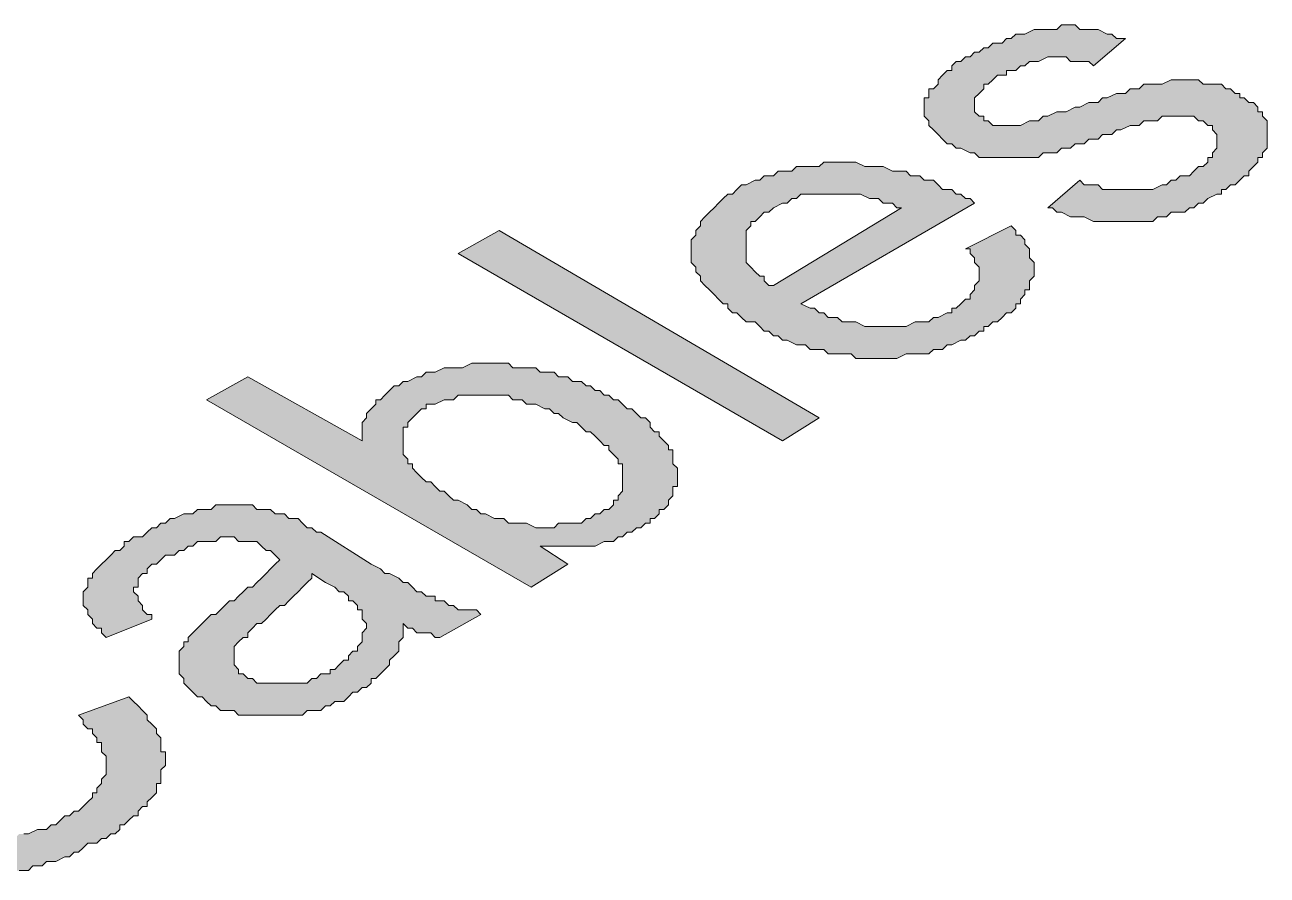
# Model space of a CAD drawing. Header units: inches. Extents: x -430764 to 256483, y 7374 to 217374.
# Drawn here: x 128917 to 134520, y 53164 to 56999 of the extents above; entities that cross this region are included whole.
import ezdxf

# ---------------------------------------------------------------- set-up
doc = ezdxf.new("R2010")
doc.units = ezdxf.units.IN
doc.header["$MEASUREMENT"] = 0
doc.layers.add('Background Stuff', color=252, linetype='Continuous', lineweight=5)
doc.layers.add('Layer 1', color=7, linetype='Continuous')

# ---------------------------------------------------------------- blocks, each defined once
blk = doc.blocks.new('block 3')
at = {"layer": 'Layer 1'}
h = blk.add_hatch(color=255, dxfattribs=at)
h.dxf.hatch_style = 2
h.paths.add_polyline_path([(790.514, -649.953), (791.235, -649.335), (791.339, -649.438), (791.442, -649.438), (791.648, -649.438), (791.751, -649.541), (791.854, -649.541), (791.957, -649.541), (792.164, -649.541), (792.268, -649.541), (792.37, -649.541), (792.474, -649.541), (792.575, -649.541), (792.678, -649.541), (792.783, -649.541), (792.885, -649.541), (793.091, -649.438), (793.195, -649.438), (793.297, -649.335), (793.4, -649.335), (793.504, -649.232), (793.606, -649.232), (793.71, -649.232), (793.812, -649.129), (793.916, -649.025), (794.02, -649.025), (794.123, -648.923), (794.123, -648.819), (794.226, -648.819), (794.226, -648.717), (794.327, -648.613), (794.327, -648.51), (794.327, -648.407), (794.327, -648.304), (794.226, -648.201), (794.226, -648.098), (794.123, -648.098), (794.02, -647.995), (793.916, -647.995), (793.812, -647.891), (793.71, -647.891), (793.606, -647.891), (793.4, -647.891), (793.297, -647.891), (793.195, -647.891), (793.091, -647.891), (792.988, -647.995), (792.783, -647.995), (792.678, -647.995), (792.575, -648.098), (792.37, -648.098), (792.164, -648.201), (792.061, -648.201), (791.957, -648.304), (791.751, -648.304), (791.648, -648.407), (791.442, -648.407), (791.339, -648.51), (791.133, -648.51), (791.029, -648.613), (790.927, -648.613), (790.823, -648.613), (790.72, -648.717), (790.618, -648.717), (790.514, -648.717), (790.412, -648.717), (790.308, -648.819), (790.206, -648.819), (789.999, -648.819), (789.896, -648.819), (789.793, -648.819), (789.587, -648.819), (789.484, -648.819), (789.38, -648.819), (789.277, -648.819), (789.071, -648.819), (788.969, -648.819), (788.865, -648.717), (788.762, -648.717), (788.556, -648.613), (788.452, -648.613), (788.35, -648.51), (788.246, -648.51), (788.143, -648.407), (788.041, -648.304), (787.937, -648.201), (787.835, -648.098), (787.835, -647.995), (787.73, -647.891), (787.73, -647.788), (787.73, -647.686), (787.73, -647.582), (787.73, -647.479), (787.835, -647.479), (787.835, -647.376), (787.835, -647.274), (787.937, -647.274), (788.041, -647.169), (788.041, -647.067), (788.143, -646.964), (788.246, -646.861), (788.35, -646.861), (788.35, -646.758), (788.452, -646.655), (788.556, -646.655), (788.658, -646.553), (788.762, -646.553), (788.865, -646.448), (788.969, -646.448), (789.071, -646.346), (789.174, -646.346), (789.277, -646.242), (789.484, -646.242), (789.587, -646.14), (789.69, -646.14), (789.793, -646.037), (789.896, -646.037), (789.999, -646.037), (790.206, -645.934), (790.308, -645.934), (790.412, -645.934), (790.618, -645.934), (790.72, -645.934), (790.823, -645.83), (791.029, -645.83), (791.133, -645.83), (791.235, -645.934), (791.339, -645.934), (791.442, -645.934), (791.546, -645.934), (791.648, -645.934), (791.854, -646.037), (791.957, -646.037), (792.061, -646.14), (792.164, -646.14), (792.268, -646.14), (791.546, -646.758), (791.442, -646.655), (791.339, -646.655), (791.133, -646.655), (791.029, -646.655), (790.927, -646.553), (790.823, -646.553), (790.618, -646.553), (790.514, -646.553), (790.308, -646.655), (790.206, -646.655), (790.101, -646.655), (789.999, -646.758), (789.896, -646.758), (789.793, -646.861), (789.587, -646.861), (789.587, -646.964), (789.38, -646.964), (789.277, -647.067), (789.174, -647.169), (789.071, -647.169), (789.071, -647.274), (788.969, -647.376), (788.865, -647.479), (788.865, -647.582), (788.865, -647.686), (788.865, -647.788), (788.969, -647.891), (789.071, -647.891), (789.071, -647.995), (789.174, -647.995), (789.277, -648.098), (789.484, -648.098), (789.587, -648.098), (789.793, -648.098), (789.896, -648.098), (790.101, -647.995), (790.206, -647.995), (790.308, -647.995), (790.412, -647.891), (790.514, -647.891), (790.72, -647.788), (790.927, -647.788), (791.133, -647.686), (791.235, -647.686), (791.442, -647.582), (791.648, -647.582), (791.751, -647.479), (791.854, -647.479), (792.061, -647.376), (792.164, -647.376), (792.268, -647.376), (792.37, -647.274), (792.474, -647.274), (792.575, -647.274), (792.678, -647.169), (792.783, -647.169), (792.885, -647.169), (792.988, -647.169), (793.091, -647.169), (793.297, -647.067), (793.4, -647.067), (793.504, -647.067), (793.71, -647.067), (793.812, -647.067), (793.916, -647.067), (794.02, -647.169), (794.123, -647.169), (794.226, -647.169), (794.432, -647.169), (794.533, -647.274), (794.639, -647.274), (794.74, -647.376), (794.845, -647.376), (794.845, -647.479), (794.946, -647.479), (795.051, -647.582), (795.152, -647.582), (795.255, -647.686), (795.255, -647.788), (795.359, -647.788), (795.359, -647.891), (795.462, -647.995), (795.462, -648.098), (795.462, -648.201), (795.462, -648.304), (795.462, -648.407), (795.462, -648.51), (795.462, -648.613), (795.359, -648.717), (795.359, -648.819), (795.255, -648.819), (795.255, -648.923), (795.152, -649.025), (795.051, -649.129), (795.051, -649.232), (794.946, -649.232), (794.845, -649.335), (794.74, -649.438), (794.639, -649.438), (794.533, -649.541), (794.432, -649.541), (794.432, -649.645), (794.327, -649.645), (794.123, -649.746), (794.02, -649.852), (793.916, -649.852), (793.812, -649.953), (793.71, -649.953), (793.606, -650.057), (793.4, -650.057), (793.297, -650.057), (793.195, -650.159), (793.091, -650.159), (792.988, -650.159), (792.885, -650.263), (792.678, -650.263), (792.575, -650.263), (792.474, -650.263), (792.268, -650.263), (792.164, -650.263), (792.061, -650.263), (791.957, -650.263), (791.751, -650.263), (791.648, -650.263), (791.546, -650.263), (791.339, -650.159), (791.235, -650.159), (791.133, -650.159), (791.029, -650.159), (790.823, -650.057), (790.72, -650.057), (790.618, -649.953)])
h = blk.add_hatch(color=255, dxfattribs=at)
h.dxf.hatch_style = 2
h.paths.add_polyline_path([(784.33, -651.706), (787.216, -649.953), (787.113, -649.953), (787.01, -649.852), (786.803, -649.852), (786.7, -649.746), (786.597, -649.746), (786.494, -649.746), (786.288, -649.645), (786.185, -649.645), (786.081, -649.645), (785.979, -649.645), (785.875, -649.645), (785.772, -649.645), (785.566, -649.645), (785.464, -649.645), (785.359, -649.645), (785.258, -649.645), (785.052, -649.645), (784.947, -649.645), (784.845, -649.746), (784.742, -649.746), (784.639, -649.852), (784.536, -649.852), (784.33, -649.953), (784.226, -650.057), (784.123, -650.057), (784.02, -650.159), (783.917, -650.263), (783.815, -650.263), (783.815, -650.365), (783.711, -650.469), (783.711, -650.572), (783.711, -650.675), (783.711, -650.778), (783.711, -650.881), (783.711, -650.983), (783.711, -651.087), (783.711, -651.19), (783.815, -651.294), (783.917, -651.396), (784.02, -651.5), (784.123, -651.5), (784.123, -651.603), (784.226, -651.706)])
h.paths.add_polyline_path([(788.658, -650.881), (789.69, -650.365), (789.793, -650.469), (789.793, -650.572), (789.896, -650.572), (789.999, -650.675), (789.999, -650.778), (790.101, -650.881), (790.101, -650.983), (790.101, -651.087), (790.206, -651.19), (790.206, -651.294), (790.206, -651.396), (790.206, -651.5), (790.101, -651.603), (790.101, -651.706), (790.101, -651.809), (789.999, -651.809), (789.999, -651.912), (789.896, -652.016), (789.896, -652.118), (789.793, -652.118), (789.793, -652.221), (789.69, -652.323), (789.587, -652.323), (789.484, -652.429), (789.38, -652.53), (789.277, -652.53), (789.174, -652.634), (789.071, -652.634), (789.071, -652.736), (788.969, -652.736), (788.865, -652.84), (788.762, -652.84), (788.658, -652.942), (788.556, -652.942), (788.35, -653.045), (788.246, -653.045), (788.143, -653.149), (788.041, -653.149), (787.937, -653.149), (787.835, -653.252), (787.629, -653.252), (787.523, -653.252), (787.422, -653.252), (787.319, -653.252), (787.113, -653.355), (787.01, -653.355), (786.907, -653.355), (786.803, -653.355), (786.597, -653.355), (786.392, -653.355), (786.288, -653.355), (786.185, -653.355), (786.081, -653.252), (785.875, -653.252), (785.772, -653.252), (785.669, -653.252), (785.566, -653.252), (785.464, -653.149), (785.258, -653.149), (785.154, -653.149), (785.052, -653.045), (784.947, -653.045), (784.845, -653.045), (784.639, -652.942), (784.536, -652.942), (784.433, -652.84), (784.33, -652.84), (784.226, -652.736), (784.123, -652.736), (784.02, -652.634), (783.917, -652.53), (783.711, -652.53), (783.609, -652.429), (783.504, -652.323), (783.402, -652.323), (783.298, -652.221), (783.298, -652.118), (783.196, -652.118), (783.092, -652.016), (782.99, -651.912), (782.887, -651.809), (782.783, -651.706), (782.681, -651.603), (782.681, -651.5), (782.577, -651.396), (782.577, -651.294), (782.475, -651.19), (782.475, -651.087), (782.475, -650.983), (782.475, -650.881), (782.475, -650.778), (782.475, -650.675), (782.577, -650.572), (782.577, -650.469), (782.681, -650.365), (782.681, -650.263), (782.783, -650.159), (782.887, -650.057), (782.99, -649.953), (783.092, -649.852), (783.196, -649.746), (783.298, -649.645), (783.402, -649.645), (783.504, -649.541), (783.609, -649.438), (783.711, -649.438), (783.917, -649.335), (784.02, -649.335), (784.123, -649.232), (784.226, -649.232), (784.33, -649.232), (784.433, -649.129), (784.536, -649.129), (784.742, -649.129), (784.845, -649.025), (784.947, -649.025), (785.052, -649.025), (785.258, -649.025), (785.359, -649.025), (785.464, -648.923), (785.669, -648.923), (785.772, -648.923), (785.875, -648.923), (785.979, -648.923), (786.081, -648.923), (786.185, -648.923), (786.392, -649.025), (786.494, -649.025), (786.597, -649.025), (786.7, -649.025), (786.803, -649.025), (787.01, -649.129), (787.113, -649.129), (787.216, -649.129), (787.319, -649.129), (787.422, -649.232), (787.629, -649.232), (787.73, -649.335), (787.835, -649.335), (787.937, -649.335), (788.041, -649.438), (788.143, -649.541), (788.35, -649.541), (788.452, -649.645), (788.556, -649.645), (788.658, -649.746), (788.762, -649.746), (788.865, -649.852), (784.947, -652.118), (785.154, -652.221), (785.258, -652.221), (785.359, -652.323), (785.464, -652.323), (785.566, -652.429), (785.772, -652.429), (785.875, -652.53), (785.979, -652.53), (786.081, -652.53), (786.185, -652.53), (786.392, -652.634), (786.494, -652.634), (786.597, -652.634), (786.7, -652.634), (786.803, -652.634), (786.907, -652.634), (787.113, -652.634), (787.216, -652.634), (787.319, -652.634), (787.523, -652.53), (787.629, -652.53), (787.73, -652.53), (787.835, -652.53), (787.937, -652.429), (788.041, -652.429), (788.246, -652.323), (788.35, -652.323), (788.35, -652.221), (788.452, -652.221), (788.556, -652.118), (788.658, -652.016), (788.762, -652.016), (788.762, -651.912), (788.865, -651.809), (788.865, -651.706), (788.969, -651.603), (788.969, -651.5), (788.969, -651.396), (788.969, -651.294), (788.865, -651.19), (788.865, -651.087), (788.762, -650.983), (788.762, -650.881)])
h = blk.add_hatch(color=255, dxfattribs=at)
h.dxf.hatch_style = 2
h.paths.add_polyline_path([(784.536, -655.211), (777.217, -650.983), (778.144, -650.469), (785.359, -654.695)])
h = blk.add_hatch(color=255, dxfattribs=at)
h.dxf.hatch_style = 2
h.paths.add_polyline_path([(777.012, -656.448), (777.113, -656.55), (777.217, -656.55), (777.423, -656.654), (777.526, -656.756), (777.629, -656.756), (777.732, -656.86), (777.836, -656.86), (778.042, -656.963), (778.144, -656.963), (778.248, -656.963), (778.351, -657.066), (778.455, -657.066), (778.557, -657.066), (778.661, -657.066), (778.763, -657.066), (778.969, -657.169), (779.071, -657.169), (779.176, -657.169), (779.382, -657.169), (779.484, -657.066), (779.588, -657.066), (779.69, -657.066), (779.897, -657.066), (780, -657.066), (780.104, -656.963), (780.206, -656.963), (780.31, -656.86), (780.412, -656.86), (780.515, -656.756), (780.619, -656.756), (780.721, -656.654), (780.721, -656.55), (780.825, -656.55), (780.825, -656.448), (780.927, -656.345), (780.927, -656.241), (780.927, -656.138), (780.927, -656.035), (780.927, -655.933), (780.927, -655.829), (780.927, -655.727), (780.825, -655.727), (780.825, -655.622), (780.721, -655.52), (780.619, -655.416), (780.619, -655.313), (780.515, -655.313), (780.412, -655.211), (780.31, -655.107), (780.206, -655.004), (780.104, -655.004), (780, -654.9), (779.897, -654.798), (779.794, -654.798), (779.588, -654.695), (779.484, -654.592), (779.382, -654.592), (779.278, -654.489), (779.176, -654.489), (778.969, -654.386), (778.865, -654.386), (778.763, -654.386), (778.661, -654.283), (778.557, -654.283), (778.455, -654.283), (778.351, -654.18), (778.144, -654.18), (778.042, -654.18), (777.938, -654.18), (777.836, -654.18), (777.629, -654.18), (777.526, -654.18), (777.32, -654.18), (777.217, -654.18), (777.113, -654.283), (777.012, -654.283), (776.907, -654.283), (776.701, -654.386), (776.6, -654.386), (776.494, -654.386), (776.494, -654.489), (776.393, -654.489), (776.288, -654.592), (776.187, -654.695), (776.084, -654.798), (776.084, -654.9), (775.98, -654.9), (775.98, -655.004), (775.98, -655.107), (775.98, -655.211), (775.98, -655.313), (775.98, -655.416), (775.98, -655.52), (776.084, -655.622), (776.084, -655.727), (776.187, -655.727), (776.187, -655.829), (776.288, -655.933), (776.393, -656.035), (776.494, -656.138), (776.6, -656.138), (776.701, -656.241), (776.806, -656.345), (776.907, -656.345)])
h.paths.add_polyline_path([(779.69, -657.993), (778.865, -658.51), (771.547, -654.283), (772.475, -653.768), (775.052, -655.211), (775.052, -655.107), (775.052, -655.004), (775.052, -654.9), (775.052, -654.798), (775.155, -654.695), (775.155, -654.592), (775.259, -654.489), (775.361, -654.386), (775.361, -654.283), (775.465, -654.283), (775.567, -654.18), (775.671, -654.077), (775.773, -653.973), (775.878, -653.973), (775.98, -653.871), (776.084, -653.871), (776.288, -653.768), (776.393, -653.768), (776.494, -653.664), (776.6, -653.664), (776.701, -653.664), (776.907, -653.561), (777.012, -653.561), (777.217, -653.561), (777.32, -653.561), (777.526, -653.458), (777.629, -653.458), (777.732, -653.458), (777.938, -653.458), (778.042, -653.458), (778.144, -653.458), (778.351, -653.458), (778.455, -653.561), (778.557, -653.561), (778.763, -653.561), (778.865, -653.561), (778.969, -653.561), (779.071, -653.664), (779.278, -653.664), (779.382, -653.664), (779.484, -653.768), (779.588, -653.768), (779.69, -653.768), (779.794, -653.871), (780, -653.871), (780.104, -653.973), (780.206, -653.973), (780.31, -654.077), (780.412, -654.077), (780.515, -654.18), (780.619, -654.18), (780.721, -654.283), (780.825, -654.283), (780.927, -654.386), (781.031, -654.489), (781.134, -654.489), (781.238, -654.592), (781.34, -654.695), (781.442, -654.695), (781.546, -654.798), (781.546, -654.9), (781.648, -655.004), (781.753, -655.004), (781.753, -655.107), (781.855, -655.211), (781.959, -655.313), (781.959, -655.416), (782.062, -655.416), (782.062, -655.52), (782.062, -655.622), (782.062, -655.727), (782.165, -655.829), (782.165, -655.933), (782.165, -656.035), (782.165, -656.138), (782.165, -656.241), (782.062, -656.241), (782.062, -656.345), (782.062, -656.448), (781.959, -656.55), (781.959, -656.654), (781.855, -656.756), (781.753, -656.756), (781.753, -656.86), (781.648, -656.963), (781.546, -656.963), (781.546, -657.066), (781.442, -657.066), (781.34, -657.169), (781.238, -657.169), (781.134, -657.272), (781.031, -657.272), (780.927, -657.375), (780.825, -657.375), (780.721, -657.478), (780.619, -657.478), (780.515, -657.478), (780.31, -657.582), (780.206, -657.582), (780.104, -657.582), (780, -657.582), (779.794, -657.582), (779.69, -657.582), (779.588, -657.582), (779.382, -657.582), (779.278, -657.582), (779.176, -657.582), (779.071, -657.582)])
h = blk.add_hatch(color=255, dxfattribs=at)
h.dxf.hatch_style = 2
h.paths.add_polyline_path([(773.917, -658.199), (773.917, -658.304), (773.815, -658.406), (773.711, -658.51), (773.609, -658.612), (773.507, -658.715), (773.403, -658.818), (773.301, -658.922), (773.196, -658.922), (773.094, -659.024), (772.99, -659.127), (772.888, -659.231), (772.784, -659.333), (772.682, -659.333), (772.578, -659.437), (772.475, -659.539), (772.475, -659.644), (772.372, -659.644), (772.269, -659.746), (772.166, -659.85), (772.166, -659.952), (772.166, -660.055), (772.166, -660.158), (772.166, -660.262), (772.269, -660.364), (772.269, -660.468), (772.372, -660.468), (772.475, -660.57), (772.578, -660.57), (772.682, -660.674), (772.784, -660.674), (772.888, -660.674), (773.094, -660.674), (773.196, -660.674), (773.301, -660.674), (773.403, -660.674), (773.609, -660.674), (773.711, -660.674), (773.815, -660.674), (773.917, -660.57), (774.022, -660.57), (774.124, -660.468), (774.33, -660.468), (774.33, -660.364), (774.435, -660.364), (774.536, -660.262), (774.64, -660.158), (774.743, -660.158), (774.743, -660.055), (774.846, -659.952), (774.949, -659.952), (774.949, -659.85), (775.052, -659.746), (775.052, -659.644), (775.052, -659.539), (775.155, -659.437), (775.155, -659.333), (775.052, -659.231), (775.052, -659.127), (775.052, -659.024), (774.949, -659.024), (774.949, -658.922), (774.846, -658.818), (774.743, -658.818), (774.743, -658.715), (774.64, -658.612), (774.536, -658.612), (774.435, -658.51), (774.229, -658.406)])
h.paths.add_polyline_path([(775.98, -659.333), (775.98, -659.437), (775.98, -659.539), (775.98, -659.644), (775.878, -659.746), (775.878, -659.85), (775.878, -659.952), (775.773, -660.055), (775.671, -660.158), (775.671, -660.262), (775.567, -660.364), (775.465, -660.468), (775.361, -660.57), (775.259, -660.57), (775.259, -660.674), (775.155, -660.775), (775.052, -660.775), (774.949, -660.881), (774.846, -660.881), (774.743, -660.983), (774.64, -661.087), (774.435, -661.087), (774.33, -661.188), (774.229, -661.188), (774.124, -661.292), (774.022, -661.292), (773.815, -661.292), (773.711, -661.396), (773.609, -661.396), (773.507, -661.396), (773.403, -661.396), (773.301, -661.396), (773.094, -661.396), (772.888, -661.396), (772.784, -661.396), (772.682, -661.396), (772.475, -661.396), (772.372, -661.396), (772.269, -661.396), (772.166, -661.292), (772.062, -661.292), (771.857, -661.292), (771.753, -661.188), (771.651, -661.188), (771.547, -661.087), (771.445, -660.983), (771.34, -660.983), (771.238, -660.881), (771.134, -660.775), (771.032, -660.674), (771.032, -660.57), (770.93, -660.468), (770.93, -660.364), (770.93, -660.262), (770.93, -660.158), (770.93, -660.055), (770.93, -659.952), (771.032, -659.85), (771.032, -659.746), (771.134, -659.746), (771.134, -659.644), (771.238, -659.539), (771.34, -659.437), (771.445, -659.333), (771.547, -659.231), (771.651, -659.127), (771.753, -659.127), (771.857, -659.024), (771.959, -658.922), (772.062, -658.818), (772.166, -658.818), (772.269, -658.715), (772.372, -658.612), (772.475, -658.51), (772.578, -658.51), (772.682, -658.406), (772.784, -658.304), (772.888, -658.199), (772.99, -658.097), (773.094, -657.993), (773.196, -657.891), (773.094, -657.788), (772.99, -657.685), (772.888, -657.685), (772.784, -657.582), (772.682, -657.478), (772.475, -657.478), (772.372, -657.478), (772.269, -657.478), (772.166, -657.375), (772.062, -657.375), (771.959, -657.375), (771.857, -657.375), (771.753, -657.478), (771.651, -657.478), (771.547, -657.478), (771.34, -657.478), (771.238, -657.582), (771.134, -657.582), (771.032, -657.685), (770.93, -657.685), (770.826, -657.788), (770.619, -657.788), (770.517, -657.891), (770.413, -657.993), (770.311, -657.993), (770.207, -658.097), (770.207, -658.199), (770.104, -658.199), (770.001, -658.304), (770.001, -658.406), (770.001, -658.51), (769.897, -658.51), (769.897, -658.612), (770.001, -658.715), (770.001, -658.818), (770.104, -658.922), (770.104, -659.024), (770.207, -659.127), (770.311, -659.127), (770.311, -659.231), (769.28, -659.644), (769.177, -659.539), (769.177, -659.437), (769.074, -659.437), (768.971, -659.333), (768.971, -659.231), (768.868, -659.127), (768.868, -659.024), (768.765, -658.922), (768.765, -658.818), (768.765, -658.715), (768.765, -658.612), (768.868, -658.51), (768.868, -658.406), (768.868, -658.304), (768.971, -658.304), (768.971, -658.199), (769.074, -658.097), (769.177, -657.993), (769.28, -657.891), (769.383, -657.788), (769.485, -657.685), (769.59, -657.685), (769.691, -657.582), (769.691, -657.478), (769.796, -657.478), (769.897, -657.375), (770.104, -657.375), (770.207, -657.272), (770.311, -657.169), (770.413, -657.169), (770.517, -657.066), (770.619, -657.066), (770.724, -656.963), (770.826, -656.963), (771.032, -656.86), (771.134, -656.86), (771.238, -656.86), (771.34, -656.756), (771.445, -656.756), (771.651, -656.756), (771.753, -656.654), (771.857, -656.654), (772.062, -656.654), (772.166, -656.654), (772.269, -656.654), (772.372, -656.654), (772.475, -656.654), (772.578, -656.654), (772.682, -656.756), (772.888, -656.756), (772.99, -656.756), (773.094, -656.86), (773.196, -656.86), (773.301, -656.86), (773.403, -656.963), (773.507, -656.963), (773.609, -656.963), (773.711, -657.066), (773.815, -657.169), (773.917, -657.169), (774.022, -657.272), (774.124, -657.272), (775.259, -657.993), (775.465, -658.097), (775.567, -658.199), (775.671, -658.199), (775.878, -658.304), (775.98, -658.406), (776.084, -658.406), (776.187, -658.51), (776.288, -658.612), (776.393, -658.612), (776.494, -658.715), (776.6, -658.715), (776.701, -658.715), (776.701, -658.818), (776.806, -658.818), (776.907, -658.818), (777.012, -658.922), (777.113, -658.922), (777.217, -659.024), (777.423, -659.024), (777.526, -659.024), (777.629, -659.024), (777.732, -659.127), (776.806, -659.644), (776.701, -659.644), (776.6, -659.539), (776.494, -659.539), (776.288, -659.539), (776.187, -659.437), (776.084, -659.437)])
h = blk.add_hatch(color=255, dxfattribs=at)
h.dxf.hatch_style = 2
h.paths.add_polyline_path([(768.661, -661.396), (769.796, -660.983), (769.897, -661.087), (770.001, -661.188), (770.104, -661.292), (770.207, -661.396), (770.207, -661.499), (770.311, -661.602), (770.413, -661.704), (770.413, -661.808), (770.517, -661.91), (770.517, -662.014), (770.517, -662.117), (770.517, -662.221), (770.619, -662.221), (770.619, -662.323), (770.619, -662.427), (770.619, -662.529), (770.517, -662.632), (770.517, -662.735), (770.517, -662.839), (770.517, -662.941), (770.413, -662.941), (770.413, -663.045), (770.413, -663.147), (770.311, -663.251), (770.207, -663.353), (770.207, -663.458), (770.104, -663.458), (770.001, -663.56), (770.001, -663.664), (769.897, -663.664), (769.796, -663.766), (769.691, -663.869), (769.59, -663.869), (769.59, -663.972), (769.485, -664.076), (769.383, -664.076), (769.28, -664.179), (769.177, -664.179), (769.074, -664.281), (768.868, -664.281), (768.765, -664.385), (768.661, -664.487), (768.558, -664.487), (768.455, -664.591), (768.353, -664.591), (768.146, -664.693), (768.042, -664.693), (767.939, -664.693), (767.836, -664.797), (767.733, -664.797), (767.63, -664.797), (767.527, -664.9), (767.32, -664.9), (767.219, -664.9), (767.114, -664.9), (767.013, -664.9), (766.908, -665.004), (766.703, -665.004), (766.6, -665.004), (766.497, -665.004), (766.291, -665.004), (766.188, -665.004), (766.084, -665.004), (765.878, -665.004), (765.775, -665.004), (765.672, -665.004), (765.465, -665.004), (765.362, -665.004), (765.259, -665.004), (765.053, -664.9), (764.95, -664.9), (764.848, -664.9), (764.642, -664.9), (764.537, -664.9), (764.436, -664.797), (764.331, -664.797), (764.229, -664.797), (764.126, -664.797), (764.022, -664.693), (763.816, -664.693), (763.714, -664.693), (763.61, -664.591), (763.507, -664.591), (763.403, -664.487), (763.301, -664.487), (763.095, -664.385), (762.993, -664.385), (762.888, -664.385), (762.785, -664.281), (762.682, -664.281), (762.58, -664.179), (762.476, -664.179), (762.373, -664.076), (762.271, -664.076), (762.167, -663.972), (762.064, -663.869), (761.961, -663.869), (761.858, -663.766), (761.755, -663.766), (761.652, -663.664), (761.549, -663.56), (761.445, -663.56), (761.343, -663.458), (761.239, -663.353), (761.137, -663.353), (761.137, -663.251), (761.033, -663.147), (760.93, -663.147), (760.93, -663.045), (760.826, -662.941), (760.724, -662.941), (760.724, -662.839), (760.622, -662.735), (760.518, -662.632), (760.518, -662.529), (760.416, -662.427), (760.416, -662.323), (760.311, -662.221), (760.311, -662.117), (760.311, -662.014), (760.311, -661.91), (760.311, -661.808), (760.311, -661.704), (760.311, -661.602), (760.311, -661.499), (760.311, -661.396), (760.311, -661.292), (760.416, -661.188), (760.416, -661.087), (760.518, -660.983), (760.518, -660.881), (760.622, -660.881), (760.622, -660.775), (760.724, -660.674), (760.724, -660.57), (760.826, -660.57), (760.826, -660.468), (760.93, -660.364), (761.033, -660.364), (761.137, -660.262), (761.137, -660.158), (761.239, -660.158), (761.343, -660.055), (761.445, -659.952), (761.549, -659.952), (761.652, -659.85), (761.755, -659.85), (761.755, -659.746), (761.858, -659.746), (761.961, -659.644), (762.064, -659.644), (762.167, -659.539), (762.373, -659.539), (762.476, -659.437), (762.58, -659.437), (762.682, -659.333), (762.785, -659.333), (762.888, -659.333), (763.095, -659.231), (763.198, -659.231), (763.301, -659.231), (763.403, -659.127), (763.507, -659.127), (763.714, -659.127), (763.816, -659.127), (763.92, -659.127), (764.022, -659.024), (764.126, -659.024), (764.331, -659.024), (764.436, -659.024), (764.537, -659.024), (764.743, -659.024), (764.848, -659.024), (764.95, -659.024), (765.053, -659.024), (765.259, -659.024), (765.362, -659.024), (765.465, -659.127), (765.672, -659.127), (765.775, -659.127), (765.878, -659.127), (766.084, -659.127), (766.188, -659.231), (766.291, -659.231), (766.497, -659.231), (766.6, -659.333), (766.703, -659.333), (765.98, -660.055), (765.878, -659.952), (765.775, -659.952), (765.569, -659.952), (765.465, -659.85), (765.259, -659.85), (765.156, -659.85), (765.053, -659.85), (764.848, -659.85), (764.743, -659.746), (764.642, -659.746), (764.537, -659.746), (764.331, -659.746), (764.229, -659.746), (764.126, -659.746), (764.022, -659.85), (763.92, -659.85), (763.714, -659.85), (763.61, -659.85), (763.507, -659.85), (763.403, -659.952), (763.301, -659.952), (763.095, -660.055), (762.993, -660.055), (762.888, -660.158), (762.785, -660.158), (762.682, -660.262), (762.58, -660.262), (762.476, -660.364), (762.373, -660.364), (762.271, -660.468), (762.167, -660.57), (762.064, -660.57), (761.961, -660.674), (761.961, -660.775), (761.858, -660.775), (761.755, -660.881), (761.755, -660.983), (761.652, -661.087), (761.652, -661.188), (761.549, -661.292), (761.549, -661.396), (761.549, -661.499), (761.549, -661.602), (761.549, -661.704), (761.549, -661.808), (761.549, -661.91), (761.652, -662.014), (761.652, -662.117), (761.652, -662.221), (761.755, -662.323), (761.858, -662.323), (761.858, -662.427), (761.961, -662.427), (761.961, -662.529), (762.064, -662.632), (762.167, -662.735), (762.271, -662.839), (762.373, -662.941), (762.476, -662.941), (762.58, -663.045), (762.682, -663.147), (762.785, -663.251), (762.888, -663.251), (762.993, -663.353), (763.095, -663.353), (763.198, -663.458), (763.403, -663.56), (763.507, -663.56), (763.61, -663.664), (763.714, -663.664), (763.816, -663.766), (763.92, -663.766), (764.022, -663.869), (764.126, -663.869), (764.331, -663.972), (764.436, -663.972), (764.537, -663.972), (764.642, -664.076), (764.743, -664.076), (764.848, -664.076), (764.95, -664.076), (765.053, -664.179), (765.156, -664.179), (765.362, -664.179), (765.465, -664.179), (765.569, -664.281), (765.775, -664.281), (765.878, -664.281), (765.98, -664.281), (766.188, -664.281), (766.291, -664.281), (766.394, -664.281), (766.6, -664.281), (766.703, -664.281), (766.807, -664.179), (766.908, -664.179), (767.013, -664.179), (767.219, -664.179), (767.32, -664.076), (767.426, -664.076), (767.527, -664.076), (767.733, -663.972), (767.836, -663.972), (767.939, -663.972), (768.042, -663.869), (768.146, -663.869), (768.249, -663.766), (768.353, -663.664), (768.455, -663.664), (768.558, -663.56), (768.661, -663.56), (768.765, -663.458), (768.868, -663.353), (768.971, -663.251), (768.971, -663.147), (769.074, -663.147), (769.074, -663.045), (769.177, -662.941), (769.177, -662.839), (769.28, -662.735), (769.28, -662.632), (769.28, -662.529), (769.28, -662.427), (769.28, -662.323), (769.177, -662.221), (769.177, -662.117), (769.177, -662.014), (769.074, -662.014), (769.074, -661.91), (768.971, -661.808), (768.971, -661.704), (768.868, -661.704), (768.765, -661.602), (768.765, -661.499)])
at = {"layer": 'Layer 1', "color": 255, "lineweight": 0}
for points in [[(790.514, -649.953), (791.235, -649.335), (791.339, -649.438), (791.442, -649.438), (791.648, -649.438), (791.751, -649.541), (791.854, -649.541), (791.957, -649.541), (792.164, -649.541), (792.268, -649.541), (792.37, -649.541), (792.474, -649.541), (792.575, -649.541), (792.678, -649.541), (792.783, -649.541), (792.885, -649.541), (793.091, -649.438), (793.195, -649.438), (793.297, -649.335), (793.4, -649.335), (793.504, -649.232), (793.606, -649.232), (793.71, -649.232), (793.812, -649.129), (793.916, -649.025), (794.02, -649.025), (794.123, -648.923), (794.123, -648.819), (794.226, -648.819), (794.226, -648.717), (794.327, -648.613), (794.327, -648.51), (794.327, -648.407), (794.327, -648.304), (794.226, -648.201), (794.226, -648.098), (794.123, -648.098), (794.02, -647.995), (793.916, -647.995), (793.812, -647.891), (793.71, -647.891), (793.606, -647.891), (793.4, -647.891), (793.297, -647.891), (793.195, -647.891), (793.091, -647.891), (792.988, -647.995), (792.783, -647.995), (792.678, -647.995), (792.575, -648.098), (792.37, -648.098), (792.164, -648.201), (792.061, -648.201), (791.957, -648.304), (791.751, -648.304), (791.648, -648.407), (791.442, -648.407), (791.339, -648.51), (791.133, -648.51), (791.029, -648.613), (790.927, -648.613), (790.823, -648.613), (790.72, -648.717), (790.618, -648.717), (790.514, -648.717), (790.412, -648.717), (790.308, -648.819), (790.206, -648.819), (789.999, -648.819), (789.896, -648.819), (789.793, -648.819), (789.587, -648.819), (789.484, -648.819), (789.38, -648.819), (789.277, -648.819), (789.071, -648.819), (788.969, -648.819), (788.865, -648.717), (788.762, -648.717), (788.556, -648.613), (788.452, -648.613), (788.35, -648.51), (788.246, -648.51), (788.143, -648.407), (788.041, -648.304), (787.937, -648.201), (787.835, -648.098), (787.835, -647.995), (787.73, -647.891), (787.73, -647.788), (787.73, -647.686), (787.73, -647.582), (787.73, -647.479), (787.835, -647.479), (787.835, -647.376), (787.835, -647.274), (787.937, -647.274), (788.041, -647.169), (788.041, -647.067), (788.143, -646.964), (788.246, -646.861), (788.35, -646.861), (788.35, -646.758), (788.452, -646.655), (788.556, -646.655), (788.658, -646.553), (788.762, -646.553), (788.865, -646.448), (788.969, -646.448), (789.071, -646.346), (789.174, -646.346), (789.277, -646.242), (789.484, -646.242), (789.587, -646.14), (789.69, -646.14), (789.793, -646.037), (789.896, -646.037), (789.999, -646.037), (790.206, -645.934), (790.308, -645.934), (790.412, -645.934), (790.618, -645.934), (790.72, -645.934), (790.823, -645.83), (791.029, -645.83), (791.133, -645.83), (791.235, -645.934), (791.339, -645.934), (791.442, -645.934), (791.546, -645.934), (791.648, -645.934), (791.854, -646.037), (791.957, -646.037), (792.061, -646.14), (792.164, -646.14), (792.268, -646.14), (791.546, -646.758), (791.442, -646.655), (791.339, -646.655), (791.133, -646.655), (791.029, -646.655), (790.927, -646.553), (790.823, -646.553), (790.618, -646.553), (790.514, -646.553), (790.308, -646.655), (790.206, -646.655), (790.101, -646.655), (789.999, -646.758), (789.896, -646.758), (789.793, -646.861), (789.587, -646.861), (789.587, -646.964), (789.38, -646.964), (789.277, -647.067), (789.174, -647.169), (789.071, -647.169), (789.071, -647.274), (788.969, -647.376), (788.865, -647.479), (788.865, -647.582), (788.865, -647.686), (788.865, -647.788), (788.969, -647.891), (789.071, -647.891), (789.071, -647.995), (789.174, -647.995), (789.277, -648.098), (789.484, -648.098), (789.587, -648.098), (789.793, -648.098), (789.896, -648.098), (790.101, -647.995), (790.206, -647.995), (790.308, -647.995), (790.412, -647.891), (790.514, -647.891), (790.72, -647.788), (790.927, -647.788), (791.133, -647.686), (791.235, -647.686), (791.442, -647.582), (791.648, -647.582), (791.751, -647.479), (791.854, -647.479), (792.061, -647.376), (792.164, -647.376), (792.268, -647.376), (792.37, -647.274), (792.474, -647.274), (792.575, -647.274), (792.678, -647.169), (792.783, -647.169), (792.885, -647.169), (792.988, -647.169), (793.091, -647.169), (793.297, -647.067), (793.4, -647.067), (793.504, -647.067), (793.71, -647.067), (793.812, -647.067), (793.916, -647.067), (794.02, -647.169), (794.123, -647.169), (794.226, -647.169), (794.432, -647.169), (794.533, -647.274), (794.639, -647.274), (794.74, -647.376), (794.845, -647.376), (794.845, -647.479), (794.946, -647.479), (795.051, -647.582), (795.152, -647.582), (795.255, -647.686), (795.255, -647.788), (795.359, -647.788), (795.359, -647.891), (795.462, -647.995), (795.462, -648.098), (795.462, -648.201), (795.462, -648.304), (795.462, -648.407), (795.462, -648.51), (795.462, -648.613), (795.359, -648.717), (795.359, -648.819), (795.255, -648.819), (795.255, -648.923), (795.152, -649.025), (795.051, -649.129), (795.051, -649.232), (794.946, -649.232), (794.845, -649.335), (794.74, -649.438), (794.639, -649.438), (794.533, -649.541), (794.432, -649.541), (794.432, -649.645), (794.327, -649.645), (794.123, -649.746), (794.02, -649.852), (793.916, -649.852), (793.812, -649.953), (793.71, -649.953), (793.606, -650.057), (793.4, -650.057), (793.297, -650.057), (793.195, -650.159), (793.091, -650.159), (792.988, -650.159), (792.885, -650.263), (792.678, -650.263), (792.575, -650.263), (792.474, -650.263), (792.268, -650.263), (792.164, -650.263), (792.061, -650.263), (791.957, -650.263), (791.751, -650.263), (791.648, -650.263), (791.546, -650.263), (791.339, -650.159), (791.235, -650.159), (791.133, -650.159), (791.029, -650.159), (790.823, -650.057), (790.72, -650.057), (790.618, -649.953), (790.514, -649.953)], [(788.658, -650.881), (789.69, -650.365), (789.793, -650.469), (789.793, -650.572), (789.896, -650.572), (789.999, -650.675), (789.999, -650.778), (790.101, -650.881), (790.101, -650.983), (790.101, -651.087), (790.206, -651.19), (790.206, -651.294), (790.206, -651.396), (790.206, -651.5), (790.101, -651.603), (790.101, -651.706), (790.101, -651.809), (789.999, -651.809), (789.999, -651.912), (789.896, -652.016), (789.896, -652.118), (789.793, -652.118), (789.793, -652.221), (789.69, -652.323), (789.587, -652.323), (789.484, -652.429), (789.38, -652.53), (789.277, -652.53), (789.174, -652.634), (789.071, -652.634), (789.071, -652.736), (788.969, -652.736), (788.865, -652.84), (788.762, -652.84), (788.658, -652.942), (788.556, -652.942), (788.35, -653.045), (788.246, -653.045), (788.143, -653.149), (788.041, -653.149), (787.937, -653.149), (787.835, -653.252), (787.629, -653.252), (787.523, -653.252), (787.422, -653.252), (787.319, -653.252), (787.113, -653.355), (787.01, -653.355), (786.907, -653.355), (786.803, -653.355), (786.597, -653.355), (786.392, -653.355), (786.288, -653.355), (786.185, -653.355), (786.081, -653.252), (785.875, -653.252), (785.772, -653.252), (785.669, -653.252), (785.566, -653.252), (785.464, -653.149), (785.258, -653.149), (785.154, -653.149), (785.052, -653.045), (784.947, -653.045), (784.845, -653.045), (784.639, -652.942), (784.536, -652.942), (784.433, -652.84), (784.33, -652.84), (784.226, -652.736), (784.123, -652.736), (784.02, -652.634), (783.917, -652.53), (783.711, -652.53), (783.609, -652.429), (783.504, -652.323), (783.402, -652.323), (783.298, -652.221), (783.298, -652.118), (783.196, -652.118), (783.092, -652.016), (782.99, -651.912), (782.887, -651.809), (782.783, -651.706), (782.681, -651.603), (782.681, -651.5), (782.577, -651.396), (782.577, -651.294), (782.475, -651.19), (782.475, -651.087), (782.475, -650.983), (782.475, -650.881), (782.475, -650.778), (782.475, -650.675), (782.577, -650.572), (782.577, -650.469), (782.681, -650.365), (782.681, -650.263), (782.783, -650.159), (782.887, -650.057), (782.99, -649.953), (783.092, -649.852), (783.196, -649.746), (783.298, -649.645), (783.402, -649.645), (783.504, -649.541), (783.609, -649.438), (783.711, -649.438), (783.917, -649.335), (784.02, -649.335), (784.123, -649.232), (784.226, -649.232), (784.33, -649.232), (784.433, -649.129), (784.536, -649.129), (784.742, -649.129), (784.845, -649.025), (784.947, -649.025), (785.052, -649.025), (785.258, -649.025), (785.359, -649.025), (785.464, -648.923), (785.669, -648.923), (785.772, -648.923), (785.875, -648.923), (785.979, -648.923), (786.081, -648.923), (786.185, -648.923), (786.392, -649.025), (786.494, -649.025), (786.597, -649.025), (786.7, -649.025), (786.803, -649.025), (787.01, -649.129), (787.113, -649.129), (787.216, -649.129), (787.319, -649.129), (787.422, -649.232), (787.629, -649.232), (787.73, -649.335), (787.835, -649.335), (787.937, -649.335), (788.041, -649.438), (788.143, -649.541), (788.35, -649.541), (788.452, -649.645), (788.556, -649.645), (788.658, -649.746), (788.762, -649.746), (788.865, -649.852), (784.947, -652.118), (785.154, -652.221), (785.258, -652.221), (785.359, -652.323), (785.464, -652.323), (785.566, -652.429), (785.772, -652.429), (785.875, -652.53), (785.979, -652.53), (786.081, -652.53), (786.185, -652.53), (786.392, -652.634), (786.494, -652.634), (786.597, -652.634), (786.7, -652.634), (786.803, -652.634), (786.907, -652.634), (787.113, -652.634), (787.216, -652.634), (787.319, -652.634), (787.523, -652.53), (787.629, -652.53), (787.73, -652.53), (787.835, -652.53), (787.937, -652.429), (788.041, -652.429), (788.246, -652.323), (788.35, -652.323), (788.35, -652.221), (788.452, -652.221), (788.556, -652.118), (788.658, -652.016), (788.762, -652.016), (788.762, -651.912), (788.865, -651.809), (788.865, -651.706), (788.969, -651.603), (788.969, -651.5), (788.969, -651.396), (788.969, -651.294), (788.865, -651.19), (788.865, -651.087), (788.762, -650.983), (788.762, -650.881), (788.658, -650.881)], [(784.33, -651.706), (787.216, -649.953), (787.113, -649.953), (787.01, -649.852), (786.803, -649.852), (786.7, -649.746), (786.597, -649.746), (786.494, -649.746), (786.288, -649.645), (786.185, -649.645), (786.081, -649.645), (785.979, -649.645), (785.875, -649.645), (785.772, -649.645), (785.566, -649.645), (785.464, -649.645), (785.359, -649.645), (785.258, -649.645), (785.052, -649.645), (784.947, -649.645), (784.845, -649.746), (784.742, -649.746), (784.639, -649.852), (784.536, -649.852), (784.33, -649.953), (784.226, -650.057), (784.123, -650.057), (784.02, -650.159), (783.917, -650.263), (783.815, -650.263), (783.815, -650.365), (783.711, -650.469), (783.711, -650.572), (783.711, -650.675), (783.711, -650.778), (783.711, -650.881), (783.711, -650.983), (783.711, -651.087), (783.711, -651.19), (783.815, -651.294), (783.917, -651.396), (784.02, -651.5), (784.123, -651.5), (784.123, -651.603), (784.226, -651.706), (784.33, -651.706)], [(784.536, -655.211), (777.217, -650.983), (778.144, -650.469), (785.359, -654.695), (784.536, -655.211)], [(779.69, -657.993), (778.865, -658.51), (771.547, -654.283), (772.475, -653.768), (775.052, -655.211), (775.052, -655.107), (775.052, -655.004), (775.052, -654.9), (775.052, -654.798), (775.155, -654.695), (775.155, -654.592), (775.259, -654.489), (775.361, -654.386), (775.361, -654.283), (775.465, -654.283), (775.567, -654.18), (775.671, -654.077), (775.773, -653.973), (775.878, -653.973), (775.98, -653.871), (776.084, -653.871), (776.288, -653.768), (776.393, -653.768), (776.494, -653.664), (776.6, -653.664), (776.701, -653.664), (776.907, -653.561), (777.012, -653.561), (777.217, -653.561), (777.32, -653.561), (777.526, -653.458), (777.629, -653.458), (777.732, -653.458), (777.938, -653.458), (778.042, -653.458), (778.144, -653.458), (778.351, -653.458), (778.455, -653.561), (778.557, -653.561), (778.763, -653.561), (778.865, -653.561), (778.969, -653.561), (779.071, -653.664), (779.278, -653.664), (779.382, -653.664), (779.484, -653.768), (779.588, -653.768), (779.69, -653.768), (779.794, -653.871), (780, -653.871), (780.104, -653.973), (780.206, -653.973), (780.31, -654.077), (780.412, -654.077), (780.515, -654.18), (780.619, -654.18), (780.721, -654.283), (780.825, -654.283), (780.927, -654.386), (781.031, -654.489), (781.134, -654.489), (781.238, -654.592), (781.34, -654.695), (781.442, -654.695), (781.546, -654.798), (781.546, -654.9), (781.648, -655.004), (781.753, -655.004), (781.753, -655.107), (781.855, -655.211), (781.959, -655.313), (781.959, -655.416), (782.062, -655.416), (782.062, -655.52), (782.062, -655.622), (782.062, -655.727), (782.165, -655.829), (782.165, -655.933), (782.165, -656.035), (782.165, -656.138), (782.165, -656.241), (782.062, -656.241), (782.062, -656.345), (782.062, -656.448), (781.959, -656.55), (781.959, -656.654), (781.855, -656.756), (781.753, -656.756), (781.753, -656.86), (781.648, -656.963), (781.546, -656.963), (781.546, -657.066), (781.442, -657.066), (781.34, -657.169), (781.238, -657.169), (781.134, -657.272), (781.031, -657.272), (780.927, -657.375), (780.825, -657.375), (780.721, -657.478), (780.619, -657.478), (780.515, -657.478), (780.31, -657.582), (780.206, -657.582), (780.104, -657.582), (780, -657.582), (779.794, -657.582), (779.69, -657.582), (779.588, -657.582), (779.382, -657.582), (779.278, -657.582), (779.176, -657.582), (779.071, -657.582), (779.69, -657.993)], [(777.012, -656.448), (777.113, -656.55), (777.217, -656.55), (777.423, -656.654), (777.526, -656.756), (777.629, -656.756), (777.732, -656.86), (777.836, -656.86), (778.042, -656.963), (778.144, -656.963), (778.248, -656.963), (778.351, -657.066), (778.455, -657.066), (778.557, -657.066), (778.661, -657.066), (778.763, -657.066), (778.969, -657.169), (779.071, -657.169), (779.176, -657.169), (779.382, -657.169), (779.484, -657.066), (779.588, -657.066), (779.69, -657.066), (779.897, -657.066), (780, -657.066), (780.104, -656.963), (780.206, -656.963), (780.31, -656.86), (780.412, -656.86), (780.515, -656.756), (780.619, -656.756), (780.721, -656.654), (780.721, -656.55), (780.825, -656.55), (780.825, -656.448), (780.927, -656.345), (780.927, -656.241), (780.927, -656.138), (780.927, -656.035), (780.927, -655.933), (780.927, -655.829), (780.927, -655.727), (780.825, -655.727), (780.825, -655.622), (780.721, -655.52), (780.619, -655.416), (780.619, -655.313), (780.515, -655.313), (780.412, -655.211), (780.31, -655.107), (780.206, -655.004), (780.104, -655.004), (780, -654.9), (779.897, -654.798), (779.794, -654.798), (779.588, -654.695), (779.484, -654.592), (779.382, -654.592), (779.278, -654.489), (779.176, -654.489), (778.969, -654.386), (778.865, -654.386), (778.763, -654.386), (778.661, -654.283), (778.557, -654.283), (778.455, -654.283), (778.351, -654.18), (778.144, -654.18), (778.042, -654.18), (777.938, -654.18), (777.836, -654.18), (777.629, -654.18), (777.526, -654.18), (777.32, -654.18), (777.217, -654.18), (777.113, -654.283), (777.012, -654.283), (776.907, -654.283), (776.701, -654.386), (776.6, -654.386), (776.494, -654.386), (776.494, -654.489), (776.393, -654.489), (776.288, -654.592), (776.187, -654.695), (776.084, -654.798), (776.084, -654.9), (775.98, -654.9), (775.98, -655.004), (775.98, -655.107), (775.98, -655.211), (775.98, -655.313), (775.98, -655.416), (775.98, -655.52), (776.084, -655.622), (776.084, -655.727), (776.187, -655.727), (776.187, -655.829), (776.288, -655.933), (776.393, -656.035), (776.494, -656.138), (776.6, -656.138), (776.701, -656.241), (776.806, -656.345), (776.907, -656.345), (777.012, -656.448)], [(775.98, -659.333), (775.98, -659.437), (775.98, -659.539), (775.98, -659.644), (775.878, -659.746), (775.878, -659.85), (775.878, -659.952), (775.773, -660.055), (775.671, -660.158), (775.671, -660.262), (775.567, -660.364), (775.465, -660.468), (775.361, -660.57), (775.259, -660.57), (775.259, -660.674), (775.155, -660.775), (775.052, -660.775), (774.949, -660.881), (774.846, -660.881), (774.743, -660.983), (774.64, -661.087), (774.435, -661.087), (774.33, -661.188), (774.229, -661.188), (774.124, -661.292), (774.022, -661.292), (773.815, -661.292), (773.711, -661.396), (773.609, -661.396), (773.507, -661.396), (773.403, -661.396), (773.301, -661.396), (773.094, -661.396), (772.888, -661.396), (772.784, -661.396), (772.682, -661.396), (772.475, -661.396), (772.372, -661.396), (772.269, -661.396), (772.166, -661.292), (772.062, -661.292), (771.857, -661.292), (771.753, -661.188), (771.651, -661.188), (771.547, -661.087), (771.445, -660.983), (771.34, -660.983), (771.238, -660.881), (771.134, -660.775), (771.032, -660.674), (771.032, -660.57), (770.93, -660.468), (770.93, -660.364), (770.93, -660.262), (770.93, -660.158), (770.93, -660.055), (770.93, -659.952), (771.032, -659.85), (771.032, -659.746), (771.134, -659.746), (771.134, -659.644), (771.238, -659.539), (771.34, -659.437), (771.445, -659.333), (771.547, -659.231), (771.651, -659.127), (771.753, -659.127), (771.857, -659.024), (771.959, -658.922), (772.062, -658.818), (772.166, -658.818), (772.269, -658.715), (772.372, -658.612), (772.475, -658.51), (772.578, -658.51), (772.682, -658.406), (772.784, -658.304), (772.888, -658.199), (772.99, -658.097), (773.094, -657.993), (773.196, -657.891), (773.094, -657.788), (772.99, -657.685), (772.888, -657.685), (772.784, -657.582), (772.682, -657.478), (772.475, -657.478), (772.372, -657.478), (772.269, -657.478), (772.166, -657.375), (772.062, -657.375), (771.959, -657.375), (771.857, -657.375), (771.753, -657.478), (771.651, -657.478), (771.547, -657.478), (771.34, -657.478), (771.238, -657.582), (771.134, -657.582), (771.032, -657.685), (770.93, -657.685), (770.826, -657.788), (770.619, -657.788), (770.517, -657.891), (770.413, -657.993), (770.311, -657.993), (770.207, -658.097), (770.207, -658.199), (770.104, -658.199), (770.001, -658.304), (770.001, -658.406), (770.001, -658.51), (769.897, -658.51), (769.897, -658.612), (770.001, -658.715), (770.001, -658.818), (770.104, -658.922), (770.104, -659.024), (770.207, -659.127), (770.311, -659.127), (770.311, -659.231), (769.28, -659.644), (769.177, -659.539), (769.177, -659.437), (769.074, -659.437), (768.971, -659.333), (768.971, -659.231), (768.868, -659.127), (768.868, -659.024), (768.765, -658.922), (768.765, -658.818), (768.765, -658.715), (768.765, -658.612), (768.868, -658.51), (768.868, -658.406), (768.868, -658.304), (768.971, -658.304), (768.971, -658.199), (769.074, -658.097), (769.177, -657.993), (769.28, -657.891), (769.383, -657.788), (769.485, -657.685), (769.59, -657.685), (769.691, -657.582), (769.691, -657.478), (769.796, -657.478), (769.897, -657.375), (770.104, -657.375), (770.207, -657.272), (770.311, -657.169), (770.413, -657.169), (770.517, -657.066), (770.619, -657.066), (770.724, -656.963), (770.826, -656.963), (771.032, -656.86), (771.134, -656.86), (771.238, -656.86), (771.34, -656.756), (771.445, -656.756), (771.651, -656.756), (771.753, -656.654), (771.857, -656.654), (772.062, -656.654), (772.166, -656.654), (772.269, -656.654), (772.372, -656.654), (772.475, -656.654), (772.578, -656.654), (772.682, -656.756), (772.888, -656.756), (772.99, -656.756), (773.094, -656.86), (773.196, -656.86), (773.301, -656.86), (773.403, -656.963), (773.507, -656.963), (773.609, -656.963), (773.711, -657.066), (773.815, -657.169), (773.917, -657.169), (774.022, -657.272), (774.124, -657.272), (775.259, -657.993), (775.465, -658.097), (775.567, -658.199), (775.671, -658.199), (775.878, -658.304), (775.98, -658.406), (776.084, -658.406), (776.187, -658.51), (776.288, -658.612), (776.393, -658.612), (776.494, -658.715), (776.6, -658.715), (776.701, -658.715), (776.701, -658.818), (776.806, -658.818), (776.907, -658.818), (777.012, -658.922), (777.113, -658.922), (777.217, -659.024), (777.423, -659.024), (777.526, -659.024), (777.629, -659.024), (777.732, -659.127), (776.806, -659.644), (776.701, -659.644), (776.6, -659.539), (776.494, -659.539), (776.288, -659.539), (776.187, -659.437), (776.084, -659.437), (775.98, -659.333)], [(773.917, -658.199), (773.917, -658.304), (773.815, -658.406), (773.711, -658.51), (773.609, -658.612), (773.507, -658.715), (773.403, -658.818), (773.301, -658.922), (773.196, -658.922), (773.094, -659.024), (772.99, -659.127), (772.888, -659.231), (772.784, -659.333), (772.682, -659.333), (772.578, -659.437), (772.475, -659.539), (772.475, -659.644), (772.372, -659.644), (772.269, -659.746), (772.166, -659.85), (772.166, -659.952), (772.166, -660.055), (772.166, -660.158), (772.166, -660.262), (772.269, -660.364), (772.269, -660.468), (772.372, -660.468), (772.475, -660.57), (772.578, -660.57), (772.682, -660.674), (772.784, -660.674), (772.888, -660.674), (773.094, -660.674), (773.196, -660.674), (773.301, -660.674), (773.403, -660.674), (773.609, -660.674), (773.711, -660.674), (773.815, -660.674), (773.917, -660.57), (774.022, -660.57), (774.124, -660.468), (774.33, -660.468), (774.33, -660.364), (774.435, -660.364), (774.536, -660.262), (774.64, -660.158), (774.743, -660.158), (774.743, -660.055), (774.846, -659.952), (774.949, -659.952), (774.949, -659.85), (775.052, -659.746), (775.052, -659.644), (775.052, -659.539), (775.155, -659.437), (775.155, -659.333), (775.052, -659.231), (775.052, -659.127), (775.052, -659.024), (774.949, -659.024), (774.949, -658.922), (774.846, -658.818), (774.743, -658.818), (774.743, -658.715), (774.64, -658.612), (774.536, -658.612), (774.435, -658.51), (774.229, -658.406), (773.917, -658.199)], [(768.661, -661.396), (769.796, -660.983), (769.897, -661.087), (770.001, -661.188), (770.104, -661.292), (770.207, -661.396), (770.207, -661.499), (770.311, -661.602), (770.413, -661.704), (770.413, -661.808), (770.517, -661.91), (770.517, -662.014), (770.517, -662.117), (770.517, -662.221), (770.619, -662.221), (770.619, -662.323), (770.619, -662.427), (770.619, -662.529), (770.517, -662.632), (770.517, -662.735), (770.517, -662.839), (770.517, -662.941), (770.413, -662.941), (770.413, -663.045), (770.413, -663.147), (770.311, -663.251), (770.207, -663.353), (770.207, -663.458), (770.104, -663.458), (770.001, -663.56), (770.001, -663.664), (769.897, -663.664), (769.796, -663.766), (769.691, -663.869), (769.59, -663.869), (769.59, -663.972), (769.485, -664.076), (769.383, -664.076), (769.28, -664.179), (769.177, -664.179), (769.074, -664.281), (768.868, -664.281), (768.765, -664.385), (768.661, -664.487), (768.558, -664.487), (768.455, -664.591), (768.353, -664.591), (768.146, -664.693), (768.042, -664.693), (767.939, -664.693), (767.836, -664.797), (767.733, -664.797), (767.63, -664.797), (767.527, -664.9), (767.32, -664.9)], [(767.426, -664.076), (767.527, -664.076), (767.733, -663.972), (767.836, -663.972), (767.939, -663.972), (768.042, -663.869), (768.146, -663.869), (768.249, -663.766), (768.353, -663.664), (768.455, -663.664), (768.558, -663.56), (768.661, -663.56), (768.765, -663.458), (768.868, -663.353), (768.971, -663.251), (768.971, -663.147), (769.074, -663.147), (769.074, -663.045), (769.177, -662.941), (769.177, -662.839), (769.28, -662.735), (769.28, -662.632), (769.28, -662.529), (769.28, -662.427), (769.28, -662.323), (769.177, -662.221), (769.177, -662.117), (769.177, -662.014), (769.074, -662.014), (769.074, -661.91), (768.971, -661.808), (768.971, -661.704), (768.868, -661.704), (768.765, -661.602), (768.765, -661.499), (768.661, -661.396)]]:
    blk.add_lwpolyline(points, dxfattribs=at)
blk = doc.blocks.new('Isometric')
at = {"layer": 'Layer 1', "xscale": 200, "yscale": 200, "zscale": 200}
blk.add_blockref('block 3', (-56424.1, 145184.8), dxfattribs=at)

msp = doc.modelspace()

# ---------------------------------------------------------------- block references
at = {"layer": 'Background Stuff'}
msp.add_blockref('Isometric', (31851.58203, 40980.31673), dxfattribs=at)

doc.saveas('drawing.dxf')
